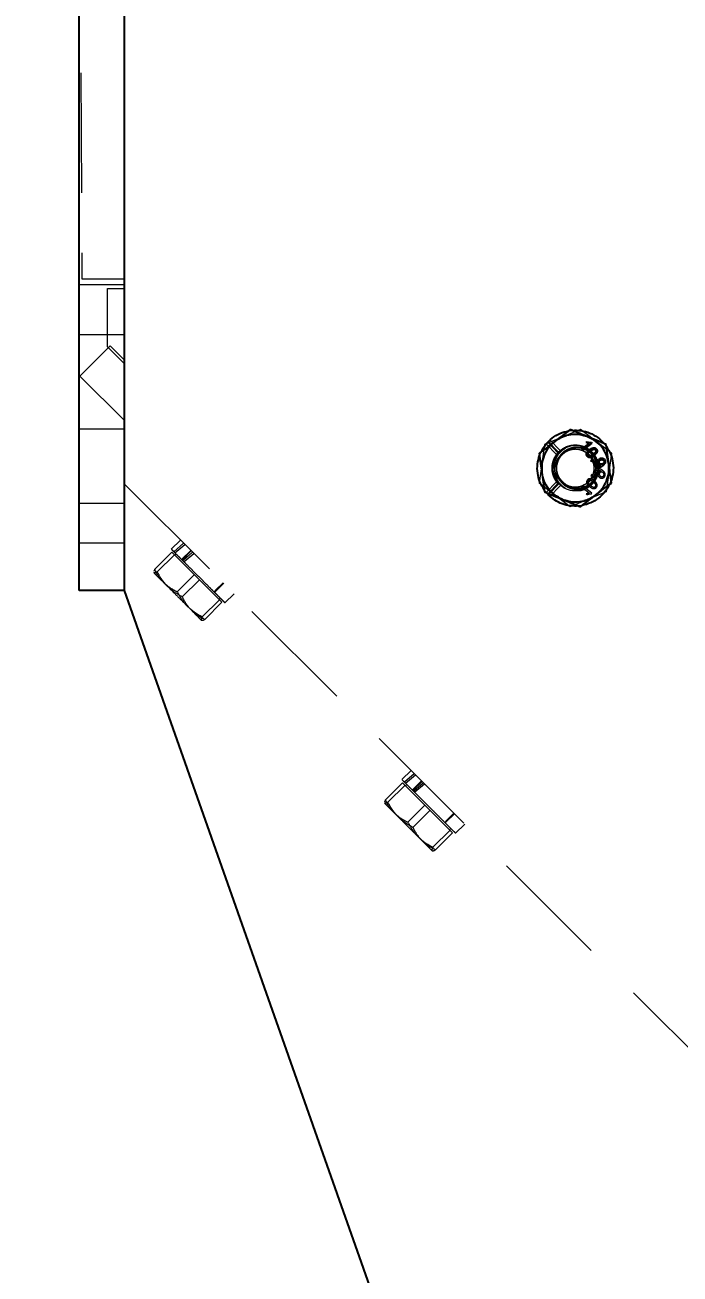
# Model space of a CAD drawing. Header units: millimetres. Extents: x 861 to 27901, y 673 to 17923.
# Drawn here: x 10047.2 to 10278, y 6125.5 to 6566.1 of the extents above; entities that cross this region are included whole.
import ezdxf

# ---------------------------------------------------------------- set-up
doc = ezdxf.new("R2010")
doc.units = ezdxf.units.MM
doc.header["$LTSCALE"] = 33.3
doc.linetypes.add('HIDDEN', pattern=[1.905, 1.27, -0.635])
doc.layers.add('CAPA_1', color=7, linetype='Continuous')
doc.styles.add('SLDTEXTSTYLE0', font='TXT', dxfattribs={"width": 0.75})
doc.dimstyles.new('SLDDIMSTYLE0', dxfattribs={"dimtxt": 66.6, "dimasz": 66.6, "dimexe": 0, "dimexo": 0.0625, "dimgap": 16.65, "dimtad": 2, "dimdec": 0, "dimlfac": 1.261261, "dimrnd": 1e-09, "dimzin": 12, "dimdsep": 46, "dimtxsty": 'SLDTEXTSTYLE0', "dimsah": 1, "dimcen": 0.09, "dimadec": 0, "dimazin": 3, "dimtfac": 1, "dimtdec": 0, "dimtofl": 0, "dimtmove": 0, "dimatfit": 3, "dimfxl": 1, "dimfrac": 2, "dimtolj": 1, "dimtzin": 12, "dimarcsym": 0})

# ---------------------------------------------------------------- blocks, each defined once
blk = doc.blocks.new('_D_13')
at = {"layer": 'CAPA_1', "transparency": 16777216}
for p, q in [((9823.17, 6912.25), (14695.32, 6912.25)), ((14662.02, 6912.25), (14662.02, 5357.98)), ((14240.18, 5357.98), (14695.32, 5357.98))]:
    blk.add_line(p, q, dxfattribs=at)
for points in [[(14662.02, 6912.25), (14651.77, 6845.65), (14672.27, 6845.65)], [(14662.02, 5357.98), (14672.27, 5424.58), (14651.77, 5424.58)]]:
    blk.add_solid(points, dxfattribs=at)
at = {"layer": 'CAPA_1', "transparency": 16777216, "insert": (14576.17, 6036.69), "char_height": 66.6, "attachment_point": 1, "rotation": 90, "style": 'SLDTEXTSTYLE0'}
blk.add_mtext('1960', dxfattribs=at)
blk = doc.blocks.new('_D_14')
at = {"layer": 'CAPA_1', "transparency": 16777216}
for p, q in [((9780.88, 6954.54), (9780.88, 7862.55)), ((10855.14, 5883.49), (10855.14, 7862.55)), ((9780.88, 7829.25), (10855.14, 7829.25))]:
    blk.add_line(p, q, dxfattribs=at)
for points in [[(9780.88, 7829.25), (9847.48, 7819.01), (9847.48, 7839.5)], [(10855.14, 7829.25), (10788.54, 7839.5), (10788.54, 7819.01)]]:
    blk.add_solid(points, dxfattribs=at)
at = {"layer": 'CAPA_1', "transparency": 16777216, "insert": (10219.59, 7915.1), "char_height": 66.6, "attachment_point": 1, "style": 'SLDTEXTSTYLE0'}
blk.add_mtext('1355', dxfattribs=at)

msp = doc.modelspace()

# ---------------------------------------------------------------- linework, layer by layer
at = {"color": 7, "linetype": 'Continuous', "lineweight": 25}
for p, q in [((10066.31, 6366.54), (10066.31, 7117.37)), ((10082.17, 6771.69), (10082.17, 6366.54)), ((10243.46, 6416.48), (10245.97, 6418.41)), ((10243.78, 6416.07), (10243.46, 6416.48)), ((10247.01, 6418.55), (10243.78, 6416.07)), ((10244.93, 6418.79), (10245.31, 6419.09)), ((10245.97, 6418.41), (10244.93, 6418.79)), ((10246.8, 6418.82), (10247.01, 6418.55)), ((10246.64, 6412.34), (10247.06, 6412.66)), ((10246.96, 6411.93), (10246.64, 6412.34)), ((10247.38, 6412.25), (10246.96, 6411.93)), ((10247.06, 6412.66), (10247.38, 6412.25)), ((10248.26, 6411.87), (10248.62, 6411.49)), ((10250.18, 6410.77), (10250.25, 6410.84)), ((10231.39, 6400.58), (10230.85, 6401.18)), ((10231.39, 6400.58), (10231.62, 6400.81)), ((10231.62, 6400.33), (10231.95, 6400.67)), ((10082.17, 6366.54), (10066.31, 6366.54)), ((10082.17, 6366.54), (10264.53, 5848.8))]:
    msp.add_line(p, q, dxfattribs=at)
at = {"color": 1, "linetype": 'HIDDEN', "lineweight": 18}
for p, q in [((10082.27, 6404.09), (10082.19, 6945.32)), ((10066.31, 6676.03), (10067.25, 6476.49)), ((10067.25, 6476.49), (10082.17, 6476.56)), ((10082.17, 6474.37), (10066.31, 6474.37)), ((10076.22, 6473.18), (10082.17, 6473.18)), ((10076.22, 6452.56), (10076.22, 6473.18)), ((10066.31, 6456.92), (10082.17, 6456.92)), ((10077.24, 6452.9), (10066.56, 6442.22)), ((10082.17, 6446.62), (10076.22, 6452.56)), ((10082.26, 6447.88), (10077.24, 6452.9)), ((10066.56, 6442.22), (10082.26, 6426.52)), ((10066.31, 6423.62), (10082.17, 6423.62)), ((10242.95, 6423.36), (10230.25, 6418.13)), ((10231.62, 6419.16), (10232.2, 6419.72)), ((10232.2, 6419.72), (10232.67, 6420.06)), ((10235.84, 6415.99), (10232.2, 6419.72)), ((10236.6, 6420.74), (10238.08, 6421.14)), ((10238.16, 6422.74), (10239.03, 6422.96)), ((10238.75, 6422.92), (10239.99, 6423.09)), ((10239.3, 6422.99), (10240.63, 6423.07)), ((10253.83, 6414.98), (10242.95, 6423.36)), ((10230.25, 6418.13), (10228.44, 6404.51)), ((10228.54, 6414.27), (10229.01, 6415.42)), ((10228.71, 6414.69), (10229.34, 6415.96)), ((10230.85, 6418.32), (10234.52, 6414.57)), ((10231.01, 6418.44), (10231.39, 6418.92)), ((10231.39, 6418.92), (10235.02, 6415.2)), ((10235.25, 6415.44), (10231.62, 6419.16)), ((10233.8, 6419.08), (10232.8, 6418.09)), ((10235.02, 6415.2), (10234.53, 6414.52)), ((10235.84, 6415.99), (10235.25, 6415.44)), ((10235.97, 6416.09), (10235.84, 6415.99)), ((10246.15, 6415.86), (10245.97, 6416.03)), ((10248.39, 6419.17), (10249.47, 6418.09)), ((10251.14, 6418.6), (10252.25, 6417.15)), ((10251.35, 6418.4), (10252.11, 6417.41)), ((10253.83, 6414.98), (10252.02, 6401.37)), ((10228.41, 6413.71), (10228.62, 6414.47)), ((10229.75, 6412.8), (10229.35, 6411.32)), ((10229.75, 6406.7), (10229.35, 6408.2)), ((10246.96, 6407.57), (10246.64, 6407.16)), ((10246.64, 6407.16), (10247.06, 6406.84)), ((10247.38, 6407.25), (10246.96, 6407.57)), ((10248.26, 6407.63), (10248.62, 6408.01)), ((10248.79, 6407.84), (10249, 6408.72)), ((10250.18, 6408.72), (10250.25, 6408.66)), ((10252.93, 6408.18), (10252.53, 6406.7)), ((10082.19, 6403.8), (10082.21, 6366.54)), ((10082.27, 6404.09), (10424.82, 6061.54)), ((10239.32, 6396.14), (10228.44, 6404.51)), ((10231.63, 6400.35), (10230.14, 6402.13)), ((10230.85, 6401.18), (10230.16, 6402.09)), ((10230.85, 6401.18), (10234.52, 6404.93)), ((10231.62, 6400.81), (10235.02, 6404.3)), ((10235.25, 6404.05), (10231.95, 6400.67)), ((10235.84, 6403.5), (10232.2, 6399.78)), ((10234.49, 6404.98), (10235.37, 6403.95)), ((10235.02, 6404.3), (10234.52, 6404.93)), ((10235.76, 6405.92), (10236.14, 6405.4)), ((10243.78, 6403.43), (10243.46, 6403.02)), ((10243.46, 6403.02), (10245.97, 6401.08)), ((10247.01, 6400.95), (10243.78, 6403.43)), ((10245.68, 6403.3), (10246.21, 6403.68)), ((10253.36, 6404.32), (10252.94, 6403.55)), ((10253.74, 6405.23), (10253.26, 6404.07)), ((10253.88, 6405.85), (10253.46, 6404.56)), ((10082.17, 6397.26), (10066.31, 6397.26)), ((10233.88, 6400.32), (10232.8, 6401.41)), ((10252.02, 6401.37), (10239.32, 6396.14)), ((10245.67, 6398.75), (10244.19, 6398.36)), ((10245.97, 6401.08), (10244.93, 6400.7)), ((10244.93, 6400.7), (10245.31, 6400.41)), ((10246.8, 6400.68), (10247.01, 6400.95)), ((10243.6, 6396.6), (10241.76, 6396.42)), ((10243.52, 6396.58), (10242.28, 6396.41)), ((10101.95, 6384.4), (10098.74, 6381.18)), ((10066.31, 6383.39), (10082.17, 6383.39)), ((10092.91, 6374.07), (10098.93, 6380.09)), ((10098.93, 6380.09), (10116.58, 6362.44)), ((10103.1, 6383.25), (10099.63, 6380.29)), ((10100, 6379.92), (10103.52, 6382.84)), ((10105.63, 6380.73), (10102.5, 6377.59)), ((10102.9, 6377.19), (10106.26, 6380.09)), ((10105.81, 6380.54), (10103.04, 6377.77)), ((10103.25, 6376.84), (10106.67, 6379.68)), ((10099.83, 6379.19), (10093.81, 6373.17)), ((10100.44, 6379.48), (10099.99, 6379.03)), ((10092.55, 6372.99), (10092.57, 6372.91)), ((10092.91, 6374.07), (10092.58, 6373.27)), ((10092.6, 6373), (10092.61, 6372.87)), ((10106.85, 6372.17), (10100.83, 6366.15)), ((10082.21, 6366.54), (10264.74, 5848.8)), ((10108.66, 6370.37), (10102.63, 6364.35)), ((10114.08, 6366.01), (10117.21, 6369.14)), ((10114.26, 6366.56), (10117.03, 6369.33)), ((10115.68, 6363.35), (10109.66, 6357.32)), ((10116.58, 6362.44), (10110.56, 6356.42)), ((10115.52, 6363.5), (10115.97, 6363.95)), ((10117.67, 6362.25), (10120.89, 6365.47)), ((10109.39, 6356.09), (10109.48, 6356.06)), ((10183.25, 6303.11), (10180.03, 6299.89)), ((10184.4, 6301.96), (10180.92, 6299)), ((10181.29, 6298.62), (10184.81, 6301.54)), ((10174.2, 6292.78), (10180.22, 6298.8)), ((10181.12, 6297.9), (10175.1, 6291.88)), ((10180.22, 6298.8), (10197.87, 6281.15)), ((10181.73, 6298.19), (10181.28, 6297.74)), ((10186.92, 6299.43), (10183.79, 6296.3)), ((10184.19, 6295.9), (10187.55, 6298.8)), ((10187.11, 6299.25), (10184.34, 6296.48)), ((10184.54, 6295.55), (10187.97, 6298.39)), ((10173.84, 6291.7), (10173.86, 6291.61)), ((10174.2, 6292.78), (10173.87, 6291.98)), ((10173.89, 6291.71), (10173.9, 6291.58)), ((10188.14, 6290.88), (10182.12, 6284.86)), ((10189.95, 6289.07), (10183.93, 6283.05)), ((10195.37, 6284.72), (10198.5, 6287.85)), ((10195.55, 6285.27), (10198.32, 6288.04)), ((10196.81, 6282.21), (10197.26, 6282.66)), ((10198.96, 6280.96), (10202.18, 6284.18)), ((10196.97, 6282.05), (10190.95, 6276.03)), ((10197.87, 6281.15), (10191.85, 6275.13)), ((10190.68, 6274.79), (10190.77, 6274.77))]:
    msp.add_line(p, q, dxfattribs=at)
for centre, radius, start, end in [((10241.14, 6409.75), 7.93, 37.5876, 307.5876), ((10102.6, 6378.22), 0.634, 260.9798, 315), ((10114.71, 6366.11), 0.634, 135, 189.0202), ((10183.89, 6296.93), 0.634, 260.9798, 315), ((10196, 6284.82), 0.634, 135, 189.0202)]:
    msp.add_arc(centre, radius, start, end, dxfattribs=at)
at = {"color": 7, "linetype": 'Continuous', "lineweight": 25}
for points in [[(10229.01, 6415.42), (10229.53, 6416.36), (10230.56, 6418.22), (10232.9, 6420.45), (10235.65, 6422.14), (10237.72, 6422.66), (10238.75, 6422.92)], [(10245.67, 6420.74), (10244.68, 6421.07), (10242.7, 6421.71), (10239.55, 6421.66), (10236.49, 6420.89), (10234.75, 6419.74), (10233.88, 6419.17)], [(10239.99, 6423.09), (10241.06, 6423.11), (10243.19, 6423.14), (10246.28, 6422.23), (10249.12, 6420.7), (10250.61, 6419.17), (10251.35, 6418.4)], [(10252.93, 6411.32), (10252.71, 6412.34), (10252.28, 6414.38), (10250.66, 6417.08), (10248.46, 6419.34), (10246.6, 6420.27), (10245.67, 6420.74)], [(10233.88, 6419.17), (10233.11, 6418.48), (10231.56, 6417.09), (10230.03, 6414.33), (10229.17, 6411.3), (10229.29, 6409.22), (10229.35, 6408.18)], [(10252.11, 6417.41), (10252.66, 6416.5), (10253.76, 6414.67), (10254.52, 6411.53), (10254.61, 6408.31), (10254.03, 6406.25), (10253.74, 6405.23)], [(10230.16, 6402.09), (10229.61, 6403), (10228.51, 6404.83), (10227.76, 6407.97), (10227.66, 6411.19), (10228.25, 6413.24), (10228.54, 6414.27)], [(10248.39, 6400.32), (10249.17, 6401.02), (10250.72, 6402.41), (10252.24, 6405.17), (10253.1, 6408.2), (10252.98, 6410.28), (10252.93, 6411.32)], [(10236.6, 6398.75), (10235.67, 6399.22), (10233.81, 6400.16), (10231.62, 6402.42), (10229.99, 6405.12), (10229.56, 6407.16), (10229.35, 6408.18)], [(10253.26, 6404.07), (10252.74, 6403.14), (10251.71, 6401.27), (10249.37, 6399.05), (10246.62, 6397.36), (10244.56, 6396.84), (10243.52, 6396.58)], [(10242.28, 6396.41), (10241.3, 6396.39), (10239.34, 6396.34), (10236.48, 6397.1), (10233.82, 6398.38), (10232.35, 6399.68), (10231.62, 6400.33)], [(10236.6, 6398.75), (10237.59, 6398.43), (10239.57, 6397.78), (10242.72, 6397.84), (10245.78, 6398.61), (10247.52, 6399.75), (10248.39, 6400.32)]]:
    msp.add_open_spline(points, degree=3, dxfattribs=at)
for points, knots in [([(10239.32, 6423.36), (10238.37, 6422.63), (10236.59, 6421.26), (10234.74, 6419.84), (10233.88, 6419.17)], [0, 0, 0, 0, 0.532771, 1, 1, 1, 1]), ([(10245.67, 6420.74), (10244.67, 6421.16), (10242.52, 6422.04), (10240.43, 6422.9), (10239.32, 6423.36)], [0, 0, 0, 0, 0.467229, 1, 1, 1, 1]), ([(10252.02, 6418.13), (10250.91, 6418.58), (10248.83, 6419.44), (10246.68, 6420.33), (10245.67, 6420.74)], [0, 0, 0, 0, 0.532771, 1, 1, 1, 1]), ([(10233.88, 6419.17), (10233.02, 6418.51), (10231.18, 6417.09), (10229.39, 6415.72), (10228.44, 6414.98)], [0, 0, 0, 0, 0.467229, 1, 1, 1, 1]), ([(10228.44, 6414.98), (10228.6, 6413.8), (10228.9, 6411.56), (10229.2, 6409.26), (10229.35, 6408.18)], [0, 0, 0, 0, 0.532771, 1, 1, 1, 1]), ([(10245.33, 6413.96), (10245.24, 6414.11), (10245.09, 6414.33), (10245.06, 6414.63), (10245.06, 6414.8), (10245.08, 6414.88), (10245.09, 6414.92)], [0, 0, 0, 0, 0.498795, 0.749148, 0.874576, 1, 1, 1, 1]), ([(10245.09, 6414.92), (10245.14, 6415.06), (10245.24, 6415.33), (10245.61, 6415.79), (10245.94, 6416.07), (10246.17, 6416.26)], [0, 0, 0, 0, 0.249754, 0.499871, 1, 1, 1, 1]), ([(10245.31, 6419.09), (10245.55, 6418.98), (10246.02, 6418.78), (10246.54, 6418.8), (10246.8, 6418.82)], [0, 0, 0, 0, 0.500866, 1, 1, 1, 1]), ([(10245.7, 6414.25), (10245.66, 6414.32), (10245.57, 6414.46), (10245.56, 6414.72), (10245.62, 6414.96), (10245.9, 6415.38), (10246.23, 6415.64), (10246.49, 6415.84)], [0, 0, 0, 0, 0.124696, 0.249462, 0.374432, 0.499637, 1, 1, 1, 1]), ([(10246.17, 6416.26), (10246.35, 6416.39), (10246.72, 6416.66), (10247.26, 6416.91), (10247.72, 6416.97), (10248.07, 6416.91), (10248.37, 6416.74), (10248.52, 6416.57), (10248.6, 6416.48)], [0, 0, 0, 0, 0.250482, 0.500346, 0.631705, 0.750221, 0.874987, 1, 1, 1, 1]), ([(10246.49, 6415.84), (10246.67, 6415.98), (10246.94, 6416.17), (10247.34, 6416.39), (10247.56, 6416.43), (10247.67, 6416.46)], [0, 0, 0, 0, 0.5003723, 0.7505151, 1, 1, 1, 1]), ([(10248.22, 6416.2), (10248.27, 6416.13), (10248.36, 6415.99), (10248.37, 6415.73), (10248.31, 6415.49), (10248.03, 6415.07), (10247.7, 6414.81), (10247.44, 6414.6)], [0, 0, 0, 0, 0.124745, 0.249484, 0.374471, 0.499648, 1, 1, 1, 1]), ([(10247.67, 6416.46), (10247.72, 6416.46), (10247.83, 6416.45), (10247.98, 6416.4), (10248.12, 6416.32), (10248.19, 6416.24), (10248.22, 6416.2)], [0, 0, 0, 0, 0.250158, 0.500156, 0.750032, 1, 1, 1, 1]), ([(10248.6, 6416.48), (10248.66, 6416.38), (10248.79, 6416.19), (10248.88, 6415.85), (10248.85, 6415.5), (10248.56, 6414.87), (10248.11, 6414.49), (10247.76, 6414.19)], [0, 0, 0, 0, 0.125373, 0.250644, 0.375698, 0.501113, 1, 1, 1, 1]), ([(10252.93, 6411.32), (10252.78, 6412.4), (10252.47, 6414.7), (10252.18, 6416.94), (10252.02, 6418.13)], [0, 0, 0, 0, 0.467229, 1, 1, 1, 1]), ([(10247.76, 6414.19), (10247.57, 6414.05), (10247.2, 6413.78), (10246.67, 6413.54), (10246.21, 6413.48), (10245.86, 6413.53), (10245.56, 6413.7), (10245.41, 6413.88), (10245.33, 6413.96)], [0, 0, 0, 0, 0.250476, 0.500347, 0.625768, 0.750176, 0.87497, 1, 1, 1, 1]), ([(10247.44, 6414.6), (10247.18, 6414.4), (10246.84, 6414.15), (10246.37, 6413.99), (10246.12, 6414), (10245.88, 6414.07), (10245.76, 6414.19), (10245.7, 6414.25)], [0, 0, 0, 0, 0.50041, 0.625613, 0.75058, 0.875344, 1, 1, 1, 1]), ([(10248.12, 6410.34), (10248.04, 6410.46), (10247.92, 6410.64), (10247.86, 6410.92), (10247.86, 6411.21), (10247.97, 6411.55), (10248.16, 6411.77), (10248.26, 6411.87)], [0, 0, 0, 0, 0.249859, 0.375718, 0.500481, 0.749846, 1, 1, 1, 1]), ([(10250.71, 6410.53), (10250.51, 6410.39), (10250.12, 6410.1), (10249.54, 6409.85), (10249.05, 6409.81), (10248.69, 6409.89), (10248.36, 6410.07), (10248.2, 6410.25), (10248.12, 6410.34)], [0, 0, 0, 0, 0.250485, 0.500119, 0.627899, 0.750092, 0.874994, 1, 1, 1, 1]), ([(10248.62, 6411.49), (10248.56, 6411.42), (10248.46, 6411.29), (10248.38, 6411.1), (10248.37, 6410.95), (10248.39, 6410.82), (10248.44, 6410.71), (10248.48, 6410.64), (10248.51, 6410.61)], [0, 0, 0, 0, 0.276477, 0.499318, 0.623718, 0.749496, 0.874756, 1, 1, 1, 1]), ([(10248.51, 6410.61), (10248.56, 6410.55), (10248.66, 6410.43), (10248.88, 6410.33), (10249.12, 6410.29), (10249.58, 6410.39), (10249.91, 6410.61), (10250.18, 6410.77)], [0, 0, 0, 0, 0.125207, 0.25031, 0.375339, 0.50062, 1, 1, 1, 1]), ([(10249.26, 6411.25), (10249.22, 6411.32), (10249.12, 6411.45), (10249.05, 6411.69), (10249.02, 6411.93), (10249.05, 6412.17), (10249.13, 6412.41), (10249.29, 6412.7), (10249.47, 6412.86), (10249.6, 6412.97)], [0, 0, 0, 0, 0.125074, 0.250064, 0.373261, 0.500199, 0.624296, 0.750369, 1, 1, 1, 1]), ([(10250.25, 6410.84), (10250.16, 6410.83), (10249.97, 6410.83), (10249.7, 6410.91), (10249.45, 6411.04), (10249.33, 6411.18), (10249.26, 6411.25)], [0, 0, 0, 0, 0.2489432, 0.4994503, 0.7502849, 1, 1, 1, 1]), ([(10249.73, 6411.41), (10249.67, 6411.5), (10249.59, 6411.64), (10249.55, 6411.85), (10249.55, 6412.01), (10249.6, 6412.16), (10249.69, 6412.36), (10249.81, 6412.46), (10249.89, 6412.54)], [0, 0, 0, 0, 0.249521, 0.373851, 0.499889, 0.624096, 0.750315, 1, 1, 1, 1]), ([(10249.6, 6412.97), (10249.74, 6413.06), (10249.96, 6413.21), (10250.3, 6413.29), (10250.56, 6413.29), (10250.81, 6413.25), (10251.13, 6413.12), (10251.31, 6412.93), (10251.43, 6412.8)], [0, 0, 0, 0, 0.249869, 0.376454, 0.500348, 0.627239, 0.750824, 1, 1, 1, 1]), ([(10250.88, 6411.32), (10250.79, 6411.26), (10250.65, 6411.17), (10250.44, 6411.11), (10250.28, 6411.1), (10250.12, 6411.13), (10249.92, 6411.21), (10249.81, 6411.33), (10249.73, 6411.41)], [0, 0, 0, 0, 0.249976, 0.378222, 0.500342, 0.627452, 0.750811, 1, 1, 1, 1]), ([(10249.89, 6412.54), (10249.99, 6412.6), (10250.18, 6412.73), (10250.47, 6412.77), (10250.69, 6412.74), (10250.91, 6412.66), (10251.03, 6412.54), (10251.11, 6412.45)], [0, 0, 0, 0, 0.25025, 0.499842, 0.629576, 0.750665, 1, 1, 1, 1]), ([(10251.43, 6412.8), (10251.49, 6412.71), (10251.62, 6412.52), (10251.7, 6412.19), (10251.7, 6411.85), (10251.58, 6411.41), (10251.24, 6410.95), (10250.89, 6410.67), (10250.71, 6410.53)], [0, 0, 0, 0, 0.1250636, 0.2500896, 0.37511, 0.5001694, 0.749441, 1, 1, 1, 1]), ([(10251.11, 6412.45), (10251.16, 6412.36), (10251.25, 6412.22), (10251.27, 6412), (10251.25, 6411.84), (10251.2, 6411.68), (10251.09, 6411.5), (10250.96, 6411.39), (10250.88, 6411.32)], [0, 0, 0, 0, 0.249017, 0.372138, 0.499365, 0.623562, 0.749893, 1, 1, 1, 1]), ([(10253.83, 6404.51), (10253.67, 6405.7), (10253.38, 6407.94), (10253.07, 6410.24), (10252.93, 6411.32)], [0, 0, 0, 0, 0.532771, 1, 1, 1, 1]), ([(10229.35, 6408.18), (10229.49, 6407.1), (10229.8, 6404.79), (10230.1, 6402.56), (10230.25, 6401.37)], [0, 0, 0, 0, 0.467229, 1, 1, 1, 1]), ([(10248.39, 6400.32), (10249.25, 6400.99), (10251.1, 6402.41), (10252.88, 6403.78), (10253.83, 6404.51)], [0, 0, 0, 0, 0.467229, 1, 1, 1, 1]), ([(10230.25, 6401.37), (10231.36, 6400.91), (10233.45, 6400.06), (10235.6, 6399.17), (10236.6, 6398.75)], [0, 0, 0, 0, 0.532771, 1, 1, 1, 1]), ([(10236.6, 6398.75), (10237.61, 6398.34), (10239.76, 6397.45), (10241.84, 6396.59), (10242.95, 6396.14)], [0, 0, 0, 0, 0.467229, 1, 1, 1, 1]), ([(10242.95, 6396.14), (10243.9, 6396.87), (10245.69, 6398.24), (10247.53, 6399.66), (10248.39, 6400.32)], [0, 0, 0, 0, 0.532771, 1, 1, 1, 1])]:
    msp.add_open_spline(points, degree=3, knots=knots, dxfattribs=at)
at = {"color": 1, "linetype": 'HIDDEN', "lineweight": 18}
for points, knots in [([(10244.19, 6421.14), (10244.72, 6421.06), (10245.29, 6420.98), (10245.77, 6420.69), (10245.81, 6420.67)], [0, 0, 0, 0, 0.928699, 1, 1, 1, 1]), ([(10237.51, 6404.19), (10237.15, 6404.35), (10236.03, 6404.87), (10234.71, 6406.58), (10233.78, 6408.95), (10233.78, 6411.51), (10234.53, 6413.69), (10235.87, 6415.63), (10237.14, 6416.48), (10237.9, 6416.99)], [0, 0, 0, 0, 0.073226, 0.23471, 0.3941, 0.554574, 0.712039, 0.827456, 1, 1, 1, 1]), ([(10238.75, 6415.95), (10237.96, 6415.61), (10236.37, 6414.95), (10234.69, 6412.94), (10233.79, 6410.55), (10233.77, 6407.99), (10234.53, 6405.81), (10235.87, 6403.86), (10237.14, 6403.02), (10237.9, 6402.51)], [0, 0, 0, 0, 0.1490742, 0.2973415, 0.4436869, 0.5910276, 0.735606, 0.841577, 1, 1, 1, 1]), ([(10234.55, 6410.62), (10234.6, 6411.08), (10234.71, 6412), (10235.31, 6413.57), (10236.44, 6415.14), (10238.17, 6416.43), (10240.16, 6417.14), (10242.26, 6417.28), (10244.31, 6416.82), (10246.1, 6415.9), (10247.01, 6414.99), (10247.42, 6414.59)], [0, 0, 0, 0, 0.081677, 0.16135, 0.291036, 0.413148, 0.534221, 0.654765, 0.776346, 0.898839, 1, 1, 1, 1]), ([(10235.87, 6405.7), (10236.07, 6405.46), (10236.56, 6404.88), (10237.27, 6404.33), (10237.92, 6403.93), (10238.38, 6403.7), (10238.96, 6403.46), (10239.4, 6403.34), (10239.64, 6403.28), (10239.64, 6403.28), (10239.64, 6403.28), (10239.64, 6403.28), (10239.64, 6403.28), (10239.64, 6403.28), (10239.65, 6403.28), (10239.66, 6403.27), (10239.69, 6403.27), (10239.76, 6403.25), (10239.97, 6403.21), (10240.69, 6403.09), (10241.5, 6403.09), (10242.29, 6403.2), (10242.74, 6403.3), (10243.24, 6403.44), (10243.69, 6403.61), (10243.96, 6403.74), (10244.24, 6403.87), (10244.58, 6404.06), (10245.06, 6404.38), (10245.5, 6404.73), (10245.89, 6405.11), (10246.28, 6405.53), (10246.67, 6406.05), (10246.97, 6406.55), (10247.13, 6406.89), (10247.26, 6407.17), (10247.41, 6407.54), (10247.57, 6408.08), (10247.69, 6408.64), (10247.77, 6409.24), (10247.79, 6409.84), (10247.75, 6410.39), (10247.69, 6410.86), (10247.62, 6411.2), (10247.57, 6411.4), (10247.5, 6411.65), (10247.39, 6412.02), (10247.18, 6412.52), (10246.96, 6412.95), (10246.75, 6413.31), (10246.4, 6413.81), (10245.86, 6414.46), (10245.07, 6415.14), (10244.28, 6415.62), (10243.55, 6415.95), (10242.85, 6416.18), (10242.15, 6416.32), (10241.44, 6416.4), (10240.2, 6416.39), (10238.44, 6415.97), (10236.52, 6414.69), (10235.08, 6412.85), (10234.73, 6411.36), (10234.55, 6410.62)], [0, 0, 0, 0, 0.0250183, 0.0625054, 0.0734574, 0.0875362, 0.1047409, 0.1250702, 0.1250804, 0.1250884, 0.1251028, 0.1251289, 0.1251763, 0.1252638, 0.125429, 0.1257527, 0.126422, 0.1279084, 0.131491, 0.1440579, 0.1875385, 0.1974736, 0.2095664, 0.2255093, 0.2408045, 0.2489692, 0.2501056, 0.2657485, 0.2813912, 0.2970338, 0.3126764, 0.3258384, 0.3440074, 0.3659743, 0.3741241, 0.3752534, 0.390902, 0.4065504, 0.4221986, 0.4378467, 0.456199, 0.4713845, 0.4834021, 0.4954854, 0.4998685, 0.5004379, 0.5168674, 0.5316457, 0.5447725, 0.5562476, 0.5660707, 0.5952358, 0.6255591, 0.6513478, 0.6708426, 0.6916215, 0.7115649, 0.7298046, 0.7506542, 0.8129902, 0.8753266, 0.9376632, 1, 1, 1, 1]), ([(10249, 6410.79), (10248.91, 6411.16), (10248.72, 6411.9), (10248.29, 6412.84), (10247.79, 6413.68), (10247.2, 6414.43), (10246.27, 6415.35), (10245.3, 6415.99), (10244.43, 6416.37), (10243.95, 6416.55), (10243.43, 6416.7), (10242.41, 6416.92), (10240.87, 6416.96), (10238.93, 6416.45), (10237.36, 6415.58), (10236.68, 6414.73), (10236.43, 6414.42)], [0, 0, 0, 0, 0.069953, 0.139917, 0.190193, 0.248551, 0.31488, 0.430247, 0.459214, 0.488206, 0.524206, 0.559732, 0.679274, 0.802425, 0.926677, 1, 1, 1, 1]), ([(10243.99, 6402.35), (10244.81, 6402.84), (10246.22, 6403.69), (10247.71, 6405.77), (10248.41, 6407.82), (10248.48, 6410.12), (10247.87, 6412.38), (10246.55, 6414.18), (10245.11, 6415.28), (10244.27, 6415.64), (10243.85, 6415.81)], [0, 0, 0, 0, 0.165815, 0.285204, 0.439678, 0.538055, 0.684865, 0.841009, 0.920503, 1, 1, 1, 1]), ([(10243.99, 6417.15), (10244.81, 6416.65), (10246.22, 6415.81), (10247.7, 6413.73), (10248.42, 6411.74), (10248.4, 6410.35), (10248.4, 6409.85)], [0, 0, 0, 0, 0.314695, 0.54128, 0.834453, 1, 1, 1, 1]), ([(10252.53, 6412.8), (10252.72, 6412.3), (10252.94, 6411.77), (10252.93, 6411.2), (10252.93, 6411.16)], [0, 0, 0, 0, 0.928699, 1, 1, 1, 1]), ([(10234.55, 6408.88), (10234.6, 6408.41), (10234.71, 6407.49), (10235.31, 6405.93), (10236.44, 6404.36), (10238.17, 6403.07), (10240.16, 6402.36), (10242.26, 6402.22), (10244.31, 6402.68), (10246.1, 6403.6), (10247.01, 6404.5), (10247.42, 6404.91)], [0, 0, 0, 0, 0.081677, 0.16135, 0.291035, 0.413148, 0.534221, 0.654765, 0.776345, 0.898838, 1, 1, 1, 1]), ([(10249, 6408.71), (10248.91, 6408.34), (10248.72, 6407.6), (10248.29, 6406.65), (10247.79, 6405.82), (10247.2, 6405.06), (10246.27, 6404.15), (10245.3, 6403.51), (10244.43, 6403.13), (10243.95, 6402.95), (10243.43, 6402.79), (10242.41, 6402.58), (10240.87, 6402.54), (10238.92, 6403.04), (10237.13, 6404.09), (10236.29, 6405.16), (10235.87, 6405.7)], [0, 0, 0, 0, 0.066556, 0.133122, 0.180956, 0.23648, 0.299587, 0.409351, 0.436911, 0.464495, 0.498747, 0.532548, 0.646284, 0.763454, 0.881671, 1, 1, 1, 1]), ([(10248.4, 6409.64), (10248.24, 6408.82), (10247.91, 6407.11), (10246.54, 6405.32), (10245.11, 6404.21), (10244.27, 6403.86), (10243.85, 6403.69)], [0, 0, 0, 0, 0.315902, 0.654861, 0.827426, 1, 1, 1, 1]), ([(10247.76, 6405.31), (10247.57, 6405.45), (10247.2, 6405.72), (10246.67, 6405.96), (10246.21, 6406.02), (10245.86, 6405.97), (10245.56, 6405.79), (10245.41, 6405.62), (10245.33, 6405.53)], [0, 0, 0, 0, 0.2504715, 0.5003388, 0.6261881, 0.7501805, 0.8749718, 1, 1, 1, 1]), ([(10249, 6408.71), (10248.9, 6408.2), (10248.71, 6407.18), (10248.21, 6406.12), (10247.81, 6405.45), (10247.59, 6405.13), (10247.35, 6404.82), (10247.15, 6404.58), (10246.96, 6404.37), (10246.61, 6403.99), (10246.25, 6403.7), (10245.97, 6403.47)], [0, 0, 0, 0, 0.249952, 0.499906, 0.562471, 0.625034, 0.687596, 0.750157, 0.77567, 0.825835, 1, 1, 1, 1]), ([(10248.12, 6409.16), (10248.04, 6409.04), (10247.92, 6408.86), (10247.86, 6408.58), (10247.86, 6408.29), (10247.97, 6407.94), (10248.16, 6407.73), (10248.26, 6407.63)], [0, 0, 0, 0, 0.249859, 0.375956, 0.500482, 0.749847, 1, 1, 1, 1]), ([(10250.71, 6408.97), (10250.51, 6409.11), (10250.12, 6409.4), (10249.54, 6409.65), (10249.05, 6409.69), (10248.69, 6409.61), (10248.36, 6409.43), (10248.2, 6409.25), (10248.12, 6409.16)], [0, 0, 0, 0, 0.2504849, 0.5001185, 0.6280399, 0.7500924, 0.8749937, 1, 1, 1, 1]), ([(10248.62, 6408.01), (10248.56, 6408.08), (10248.46, 6408.2), (10248.38, 6408.4), (10248.37, 6408.55), (10248.4, 6408.72), (10248.46, 6408.82), (10248.51, 6408.89)], [0, 0, 0, 0, 0.277074, 0.499914, 0.624834, 0.750381, 1, 1, 1, 1]), ([(10248.51, 6408.89), (10248.56, 6408.95), (10248.66, 6409.07), (10248.88, 6409.17), (10249.12, 6409.21), (10249.58, 6409.1), (10249.91, 6408.89), (10250.18, 6408.72)], [0, 0, 0, 0, 0.125207, 0.25031, 0.375339, 0.50062, 1, 1, 1, 1]), ([(10249.26, 6408.25), (10249.24, 6408.21), (10249.19, 6408.15), (10249.11, 6408), (10249.05, 6407.81), (10249.02, 6407.57), (10249.05, 6407.32), (10249.13, 6407.09), (10249.29, 6406.8), (10249.47, 6406.64), (10249.6, 6406.53)], [0, 0, 0, 0, 0.062611, 0.125226, 0.250194, 0.373586, 0.500286, 0.62458, 0.750412, 1, 1, 1, 1]), ([(10250.25, 6408.66), (10250.16, 6408.66), (10249.97, 6408.67), (10249.7, 6408.59), (10249.45, 6408.46), (10249.33, 6408.32), (10249.26, 6408.25)], [0, 0, 0, 0, 0.24954, 0.50198, 0.751372, 1, 1, 1, 1]), ([(10249.73, 6408.09), (10249.67, 6408), (10249.59, 6407.86), (10249.55, 6407.65), (10249.55, 6407.49), (10249.6, 6407.33), (10249.69, 6407.14), (10249.81, 6407.03), (10249.89, 6406.96)], [0, 0, 0, 0, 0.24952, 0.373528, 0.499888, 0.62379, 0.750316, 1, 1, 1, 1]), ([(10249.6, 6406.53), (10249.74, 6406.43), (10249.96, 6406.29), (10250.3, 6406.21), (10250.56, 6406.2), (10250.81, 6406.25), (10251.13, 6406.38), (10251.31, 6406.57), (10251.43, 6406.7)], [0, 0, 0, 0, 0.249869, 0.376654, 0.500348, 0.627459, 0.750824, 1, 1, 1, 1]), ([(10250.88, 6408.18), (10250.79, 6408.24), (10250.65, 6408.33), (10250.44, 6408.39), (10250.28, 6408.4), (10250.12, 6408.37), (10249.92, 6408.29), (10249.81, 6408.17), (10249.73, 6408.09)], [0, 0, 0, 0, 0.249977, 0.377915, 0.500342, 0.627106, 0.750811, 1, 1, 1, 1]), ([(10249.89, 6406.96), (10249.99, 6406.9), (10250.18, 6406.77), (10250.47, 6406.73), (10250.69, 6406.76), (10250.91, 6406.84), (10251.03, 6406.96), (10251.11, 6407.05)], [0, 0, 0, 0, 0.25025, 0.499841, 0.629288, 0.750666, 1, 1, 1, 1]), ([(10251.43, 6406.7), (10251.49, 6406.79), (10251.62, 6406.98), (10251.7, 6407.31), (10251.7, 6407.65), (10251.58, 6408.08), (10251.24, 6408.55), (10250.89, 6408.83), (10250.71, 6408.97)], [0, 0, 0, 0, 0.125064, 0.25009, 0.37511, 0.500169, 0.749441, 1, 1, 1, 1]), ([(10251.11, 6407.05), (10251.16, 6407.14), (10251.25, 6407.28), (10251.27, 6407.5), (10251.25, 6407.66), (10251.2, 6407.81), (10251.09, 6408), (10250.96, 6408.11), (10250.88, 6408.18)], [0, 0, 0, 0, 0.249017, 0.371845, 0.499365, 0.623226, 0.749892, 1, 1, 1, 1]), ([(10245.33, 6405.53), (10245.24, 6405.39), (10245.1, 6405.17), (10245.05, 6404.83), (10245.07, 6404.66), (10245.09, 6404.57)], [0, 0, 0, 0, 0.499036, 0.74951, 1, 1, 1, 1]), ([(10245.09, 6404.57), (10245.14, 6404.44), (10245.24, 6404.17), (10245.61, 6403.71), (10245.94, 6403.43), (10246.17, 6403.24)], [0, 0, 0, 0, 0.2497536, 0.4998715, 1, 1, 1, 1]), ([(10245.7, 6405.25), (10245.66, 6405.18), (10245.57, 6405.03), (10245.56, 6404.78), (10245.62, 6404.53), (10245.9, 6404.12), (10246.23, 6403.86), (10246.49, 6403.65)], [0, 0, 0, 0, 0.1246964, 0.2494617, 0.3744323, 0.4996371, 1, 1, 1, 1]), ([(10247.44, 6404.9), (10247.18, 6405.1), (10246.84, 6405.34), (10246.37, 6405.51), (10246.12, 6405.5), (10245.88, 6405.43), (10245.76, 6405.31), (10245.7, 6405.25)], [0, 0, 0, 0, 0.50041, 0.625613, 0.75058, 0.875344, 1, 1, 1, 1]), ([(10246.17, 6403.24), (10246.35, 6403.11), (10246.72, 6402.84), (10247.26, 6402.59), (10247.72, 6402.53), (10248.07, 6402.59), (10248.37, 6402.76), (10248.52, 6402.93), (10248.6, 6403.02)], [0, 0, 0, 0, 0.250482, 0.500345, 0.631866, 0.750221, 0.874987, 1, 1, 1, 1]), ([(10246.49, 6403.65), (10246.67, 6403.52), (10246.94, 6403.32), (10247.34, 6403.11), (10247.56, 6403.06), (10247.67, 6403.04)], [0, 0, 0, 0, 0.500372, 0.750515, 1, 1, 1, 1]), ([(10248.22, 6403.3), (10248.27, 6403.37), (10248.36, 6403.51), (10248.37, 6403.77), (10248.31, 6404.01), (10248.03, 6404.43), (10247.7, 6404.69), (10247.44, 6404.9)], [0, 0, 0, 0, 0.124745, 0.249484, 0.374471, 0.499648, 1, 1, 1, 1]), ([(10247.67, 6403.04), (10247.72, 6403.04), (10247.83, 6403.05), (10247.98, 6403.09), (10248.09, 6403.17), (10248.17, 6403.24), (10248.21, 6403.28), (10248.22, 6403.3)], [0, 0, 0, 0, 0.250055, 0.499949, 0.749722, 0.874857, 1, 1, 1, 1]), ([(10248.6, 6403.02), (10248.66, 6403.11), (10248.79, 6403.3), (10248.88, 6403.65), (10248.85, 6404), (10248.56, 6404.63), (10248.11, 6405.01), (10247.76, 6405.31)], [0, 0, 0, 0, 0.125373, 0.250644, 0.375698, 0.501113, 1, 1, 1, 1]), ([(10238.08, 6398.36), (10237.56, 6398.44), (10236.98, 6398.52), (10236.5, 6398.81), (10236.46, 6398.83)], [0, 0, 0, 0, 0.928699, 1, 1, 1, 1]), ([(10245.31, 6400.41), (10245.55, 6400.51), (10246.02, 6400.72), (10246.54, 6400.69), (10246.8, 6400.68)], [0, 0, 0, 0, 0.500866, 1, 1, 1, 1]), ([(10249.47, 6401.41), (10249.14, 6400.99), (10248.78, 6400.54), (10248.29, 6400.26), (10248.26, 6400.24)], [0, 0, 0, 0, 0.928699, 1, 1, 1, 1]), ([(10098.77, 6381.15), (10098.78, 6381.14), (10098.79, 6381.13), (10099.22, 6380.7), (10099.98, 6379.94), (10101.07, 6378.85), (10102.41, 6377.5), (10103.98, 6375.94), (10105.7, 6374.22), (10107.52, 6372.4), (10109.36, 6370.56), (10111.16, 6368.76), (10112.84, 6367.07), (10114.36, 6365.56), (10115.64, 6364.28), (10116.65, 6363.27), (10117.33, 6362.59), (10117.66, 6362.26), (10117.63, 6362.29), (10117.62, 6362.29)], [0, 0, 0, 0, 0.04553, 0.107182, 0.168834, 0.230486, 0.292138, 0.353789, 0.415441, 0.477093, 0.538745, 0.600397, 0.662049, 0.723701, 0.785352, 0.847004, 0.908656, 0.970308, 1, 1, 1, 1]), ([(10093.81, 6373.17), (10093.51, 6373.03), (10092.94, 6372.75), (10092.72, 6372.83), (10092.61, 6372.87)], [0, 0, 0, 0, 0.523687, 1, 1, 1, 1]), ([(10096.12, 6369.36), (10095.51, 6370.03), (10094.25, 6371.45), (10093.37, 6373.17), (10092.91, 6374.07)], [0, 0, 0, 0, 0.476313, 1, 1, 1, 1]), ([(10097.47, 6368.01), (10096.79, 6368.75), (10095.37, 6370.32), (10094.35, 6372.19), (10093.81, 6373.17)], [0, 0, 0, 0, 0.476313, 1, 1, 1, 1]), ([(10096.12, 6369.36), (10096.79, 6368.75), (10098.21, 6367.49), (10099.93, 6366.61), (10100.83, 6366.15)], [0, 0, 0, 0, 0.476313, 1, 1, 1, 1]), ([(10102.63, 6364.35), (10101.66, 6364.88), (10099.79, 6365.91), (10098.22, 6367.33), (10097.47, 6368.01)], [0, 0, 0, 0, 0.523687, 1, 1, 1, 1]), ([(10100.83, 6366.15), (10101.37, 6365.17), (10102.39, 6363.3), (10103.82, 6361.73), (10104.49, 6360.99)], [0, 0, 0, 0, 0.523687, 1, 1, 1, 1]), ([(10105.84, 6359.63), (10105.24, 6360.31), (10103.97, 6361.72), (10103.09, 6363.44), (10102.63, 6364.35)], [0, 0, 0, 0, 0.476313, 1, 1, 1, 1]), ([(10104.49, 6360.99), (10105.24, 6360.31), (10106.81, 6358.89), (10108.68, 6357.86), (10109.66, 6357.32)], [0, 0, 0, 0, 0.476313, 1, 1, 1, 1]), ([(10110.56, 6356.42), (10109.66, 6356.88), (10107.93, 6357.76), (10106.52, 6359.03), (10105.84, 6359.63)], [0, 0, 0, 0, 0.523687, 1, 1, 1, 1]), ([(10105.84, 6359.63), (10106.41, 6359.07), (10107.55, 6357.93), (10108.69, 6356.78), (10109.34, 6356.14), (10109.33, 6356.15), (10109.33, 6356.15)], [0, 0, 0, 0, 0.274329, 0.548657, 0.822986, 1, 1, 1, 1]), ([(10109.66, 6357.32), (10109.51, 6357.03), (10109.24, 6356.46), (10109.32, 6356.23), (10109.35, 6356.12)], [0, 0, 0, 0, 0.523687, 1, 1, 1, 1]), ([(10109.49, 6356.11), (10109.56, 6356.09), (10109.76, 6356.03), (10110.25, 6356.27), (10110.56, 6356.42)], [0, 0, 0, 0, 0.376916, 1, 1, 1, 1]), ([(10180.06, 6299.86), (10180.07, 6299.85), (10180.08, 6299.84), (10180.51, 6299.41), (10181.28, 6298.64), (10182.36, 6297.56), (10183.71, 6296.21), (10185.27, 6294.65), (10186.99, 6292.93), (10188.81, 6291.11), (10190.65, 6289.27), (10192.45, 6287.47), (10194.14, 6285.78), (10195.65, 6284.27), (10196.93, 6282.98), (10197.94, 6281.98), (10198.62, 6281.3), (10198.95, 6280.97), (10198.93, 6280.99), (10198.92, 6281)], [0, 0, 0, 0, 0.04553, 0.107182, 0.168834, 0.230486, 0.292138, 0.353789, 0.415441, 0.477093, 0.538745, 0.600397, 0.662049, 0.723701, 0.785352, 0.847004, 0.908656, 0.970308, 1, 1, 1, 1]), ([(10175.1, 6291.88), (10174.8, 6291.73), (10174.23, 6291.46), (10174.01, 6291.54), (10173.9, 6291.58)], [0, 0, 0, 0, 0.523687, 1, 1, 1, 1]), ([(10177.41, 6288.07), (10176.81, 6288.74), (10175.54, 6290.16), (10174.66, 6291.88), (10174.2, 6292.78)], [0, 0, 0, 0, 0.476313, 1, 1, 1, 1]), ([(10178.76, 6286.71), (10178.09, 6287.46), (10176.66, 6289.03), (10175.64, 6290.9), (10175.1, 6291.88)], [0, 0, 0, 0, 0.476313, 1, 1, 1, 1]), ([(10177.41, 6288.07), (10178.09, 6287.46), (10179.5, 6286.19), (10181.22, 6285.32), (10182.12, 6284.86)], [0, 0, 0, 0, 0.476313, 1, 1, 1, 1]), ([(10183.93, 6283.05), (10182.95, 6283.59), (10181.08, 6284.62), (10179.51, 6286.04), (10178.76, 6286.71)], [0, 0, 0, 0, 0.523687, 1, 1, 1, 1]), ([(10182.12, 6284.86), (10182.66, 6283.88), (10183.69, 6282.01), (10185.11, 6280.44), (10185.78, 6279.69)], [0, 0, 0, 0, 0.523687, 1, 1, 1, 1]), ([(10187.14, 6278.34), (10186.53, 6279.02), (10185.26, 6280.43), (10184.39, 6282.15), (10183.93, 6283.05)], [0, 0, 0, 0, 0.476313, 1, 1, 1, 1]), ([(10185.78, 6279.69), (10186.53, 6279.02), (10188.1, 6277.59), (10189.97, 6276.57), (10190.95, 6276.03)], [0, 0, 0, 0, 0.476313, 1, 1, 1, 1]), ([(10191.85, 6275.13), (10190.95, 6275.59), (10189.23, 6276.47), (10187.81, 6277.74), (10187.14, 6278.34)], [0, 0, 0, 0, 0.523687, 1, 1, 1, 1]), ([(10187.14, 6278.34), (10187.7, 6277.77), (10188.84, 6276.64), (10189.98, 6275.49), (10190.63, 6274.85), (10190.62, 6274.86), (10190.62, 6274.86)], [0, 0, 0, 0, 0.2743286, 0.5486572, 0.8229859, 1, 1, 1, 1]), ([(10190.95, 6276.03), (10190.8, 6275.73), (10190.53, 6275.16), (10190.61, 6274.94), (10190.65, 6274.83)], [0, 0, 0, 0, 0.523687, 1, 1, 1, 1]), ([(10190.78, 6274.82), (10190.86, 6274.8), (10191.06, 6274.74), (10191.54, 6274.98), (10191.85, 6275.13)], [0, 0, 0, 0, 0.376916, 1, 1, 1, 1])]:
    msp.add_open_spline(points, degree=3, knots=knots, dxfattribs=at)
for points in [[(10234.52, 6404.93), (10234.23, 6405.37), (10233.66, 6406.25), (10233.15, 6407.75), (10232.91, 6409.31), (10232.98, 6410.89), (10233.34, 6412.42), (10234, 6413.86), (10234.91, 6415.15), (10236.06, 6416.24), (10237.39, 6417.09), (10238.86, 6417.67), (10240.41, 6417.96), (10241.99, 6417.95), (10243.54, 6417.63), (10245, 6417.03), (10246.32, 6416.16), (10247.44, 6415.05), (10248.34, 6413.75), (10248.97, 6412.3), (10249.31, 6410.76), (10249.36, 6409.18), (10249.1, 6407.62), (10248.55, 6406.14), (10247.72, 6404.8), (10246.66, 6403.63), (10245.39, 6402.69), (10243.96, 6402.01), (10242.43, 6401.61), (10240.86, 6401.51), (10239.29, 6401.72), (10237.79, 6402.22), (10236.41, 6402.98), (10235.64, 6403.7), (10235.25, 6404.05)], [(10235.87, 6405.7), (10235.42, 6406.45), (10234.52, 6407.95), (10234.39, 6410.64), (10235.23, 6413.14), (10236.98, 6415.15), (10239.36, 6416.33), (10242.02, 6416.51), (10244.53, 6415.66), (10246.54, 6413.91), (10247.72, 6411.52), (10247.89, 6408.87), (10247.04, 6406.35), (10245.29, 6404.35), (10242.91, 6403.17), (10240.27, 6403), (10237.7, 6403.81), (10236.48, 6405.07), (10235.87, 6405.7)], [(10235.87, 6405.7), (10235.63, 6406.06), (10235.14, 6406.78), (10234.69, 6408.02), (10234.45, 6409.31), (10234.52, 6410.18), (10234.55, 6410.62)], [(10247.42, 6414.59), (10247.71, 6414.15), (10248.3, 6413.29), (10248.84, 6411.82), (10249.11, 6410.27), (10249.04, 6409.23), (10249, 6408.71)], [(10092.61, 6372.87), (10092.73, 6372.75), (10092.98, 6372.5), (10094.05, 6371.43), (10095.54, 6369.94), (10096.83, 6368.65), (10097.47, 6368.01)], [(10097.47, 6368.01), (10098.16, 6367.32), (10099.54, 6365.93), (10101.77, 6363.71), (10103.95, 6361.53), (10105.21, 6360.26), (10105.84, 6359.63)], [(10173.9, 6291.58), (10174.02, 6291.45), (10174.27, 6291.21), (10175.34, 6290.13), (10176.83, 6288.65), (10178.12, 6287.36), (10178.76, 6286.71)], [(10178.76, 6286.71), (10179.45, 6286.02), (10180.83, 6284.64), (10183.06, 6282.41), (10185.24, 6280.23), (10186.51, 6278.97), (10187.14, 6278.34)]]:
    msp.add_open_spline(points, degree=3, dxfattribs=at)

# ---------------------------------------------------------------- dimensions: what is measured, and where the dimension line sits
at = {"layer": 'CAPA_1'}
dim = msp.add_linear_dim(base=(10855.14, 7829.25), p1=(9780.88, 6912.25), p2=(10855.14, 5841.2), dimstyle='SLDDIMSTYLE0', dxfattribs=at)
dim.commit()
dim.dimension.update_dxf_attribs({"geometry": '_D_14', "text_midpoint": (10318.01, 7829.25), "dimtype": 160})
dim = msp.add_linear_dim(base=(14662.02, 5357.98), p1=(9780.88, 6912.25), p2=(14197.89, 5357.98), angle=90, dimstyle='SLDDIMSTYLE0', dxfattribs=at)
dim.commit()
dim.dimension.update_dxf_attribs({"geometry": '_D_13', "text_midpoint": (14662.02, 6135.11), "dimtype": 160})

doc.saveas('drawing.dxf')
